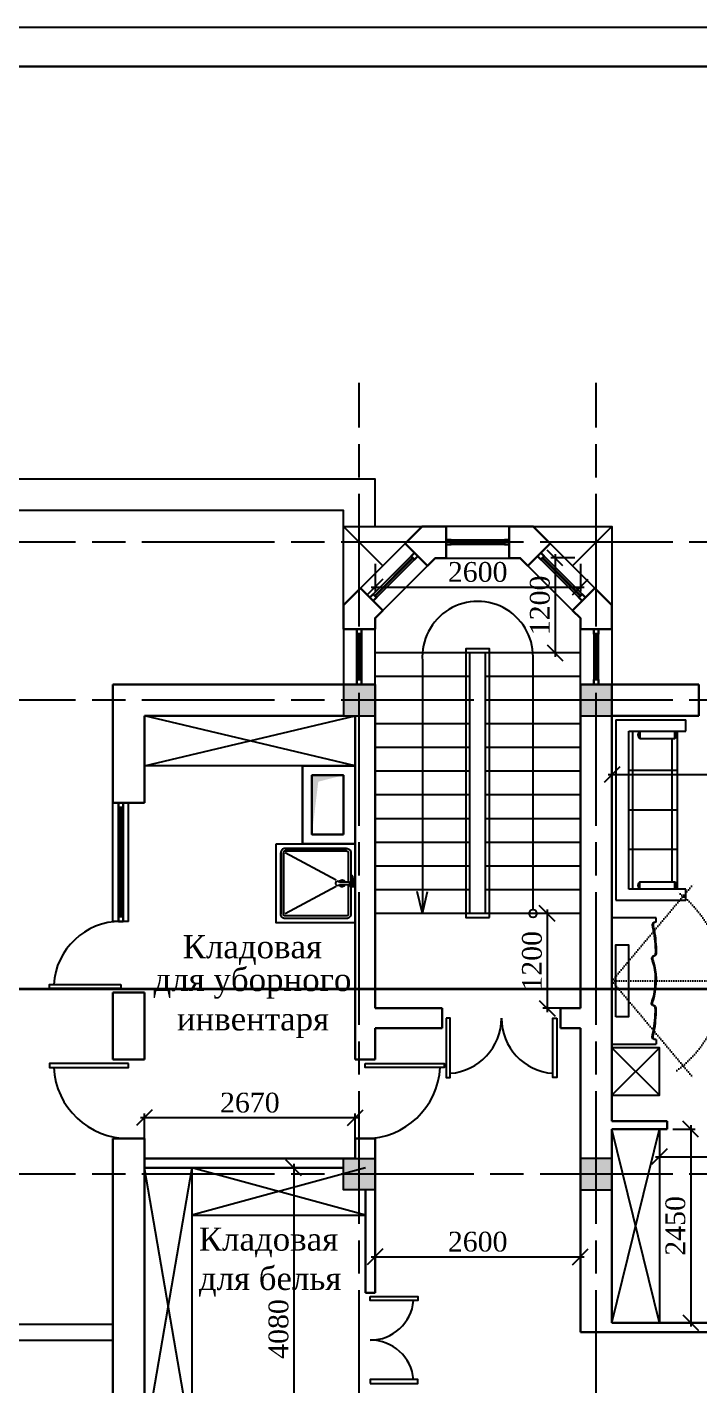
# Model space of a CAD drawing. Header units: inches. Extents: x 2870606 to 3671143, y -733551 to -473558.
# Drawn here: x 3454147 to 3462652, y -509090 to -491903 of the extents above; entities that cross this region are included whole.
import ezdxf

# ---------------------------------------------------------------- set-up
doc = ezdxf.new("R2010")
doc.units = ezdxf.units.IN
doc.header["$MEASUREMENT"] = 0
for name, pattern in [('ACAD_ISO07W100', [3, 0, -3]), ('ACAD_ISO08W100', [36, 24, -3, 6, -3]), ('NIEIOIAY', [0])]:
    doc.linetypes.add(name, pattern=pattern)
doc.layers.add('A_Windows', color=160, linetype='Continuous')
doc.layers.add('ШРИФТ', color=7, linetype='Continuous')
doc.styles.add('GENERATED_STYLE_1', font='times.ttf')
doc.styles.add('J~stule', font='dutch.ttf')
doc.linetypes.add('FENCELINE1', pattern='A,0.25,-0.1,[133,ltypeshp.shx,S=0.1,R=0,X=-0.1,Y=0],-0.1,1', length=1.45)
doc.dimstyles.new('J~style', dxfattribs={"dimscale": 100, "dimtxt": 2.5, "dimasz": 2, "dimexe": 0.55, "dimexo": 0.725, "dimtad": 1, "dimdec": 0, "dimdsep": 46, "dimtxsty": 'J~stule', "dimblk": 'OBLIQUE', "dimcen": 2, "dimdle": 0.5, "dimadec": 0, "dimazin": 0, "dimtfac": 1, "dimtdec": 0, "dimtmove": 0, "dimatfit": 3, "dimfxl": 1, "dimarcsym": 0})

# ---------------------------------------------------------------- blocks, each defined once
blk = doc.blocks.new('_Oblique')
at = {"color": 0, "linetype": 'ByBlock', "lineweight": -2}
blk.add_line((-0.5, -0.5), (0.5, 0.5), dxfattribs=at)
blk = doc.blocks.new('*D734')
at = {"color": 0, "lineweight": -2, "transparency": 16777216}
for p, q in [((3462549, -505803), (3462549, -508353)), ((3462324, -505853), (3462604, -505853)), ((3462324, -508303), (3462604, -508303))]:
    blk.add_line(p, q, dxfattribs=at)
at = {"layer": 'Defpoints', "color": 0, "lineweight": 35, "transparency": 16777216}
for p in [(3462252, -505853, 59), (3462252, -508303), (3462549, -508303)]:
    blk.add_point(p, dxfattribs=at)
at = {"color": 0, "lineweight": -2, "transparency": 16777216, "xscale": 200, "yscale": 200, "zscale": 200}
for p, rotation in [((3462549, -505853), 90), ((3462549, -508303), 270)]:
    blk.add_blockref('_Oblique', p, dxfattribs=dict(at, rotation=rotation))
at = {"color": 0, "transparency": 16777216, "insert": (3462356, -507078), "char_height": 250, "attachment_point": 5, "rotation": 90, "style": 'J~stule'}
blk.add_mtext('2450', dxfattribs=at)
blk = doc.blocks.new('TJT6YIOK56IKJ6')
for p, q in [((2821864, 172823), (2821723, 172823)), ((2821723, 171936), (2821723, 172823)), ((2821864, 172101), (2821864, 172823)), ((2823864, 172823), (2823864, 172101)), ((2824006, 172823), (2823864, 172823)), ((2824006, 171936), (2824006, 172823)), ((2822838, 172716), (2821864, 172716)), ((2821958, 172683), (2821864, 172683)), ((2821864, 172683), (2821958, 172683)), ((2821958, 172241), (2821958, 172683)), ((2821958, 172645), (2823771, 172645)), ((2822364, 172716), (2822364, 172101)), ((2823864, 172716), (2822838, 172716)), ((2822864, 172716), (2822864, 172101)), ((2823364, 172716), (2823364, 172101)), ((2823864, 172683), (2823771, 172683)), ((2823771, 172683), (2823864, 172683)), ((2823771, 172241), (2823771, 172683)), ((2823864, 172716), (2823864, 172147)), ((2821864, 172241), (2821958, 172241)), ((2823864, 172241), (2823771, 172241)), ((2821864, 172147), (2823864, 172147)), ((2821864, 172147), (2823864, 172147)), ((2823864, 172101), (2821864, 172101)), ((2821723, 171936), (2824006, 171936))]:
    blk.add_line(p, q)
for centre, start, end in [((2821911, 172652), 33.8222, 146.1778), ((2823817, 172652), 33.8222, 146.1778), ((2821911, 172272), 213.8222, 326.1778), ((2823817, 172272), 213.8222, 326.1778)]:
    blk.add_arc(centre, 56.2, start, end)
blk = doc.blocks.new('chdhdgh')
at = {"linetype": 'ACAD_ISO07W100', "ltscale": 10}
for q in [(2557764, -523235), (2558335, -524460), (2557764, -525686)]:
    blk.add_line((2556735, -524460), q, dxfattribs=at)
at = {"linetype": 'NIEIOIAY'}
for p, q in [((2557295, -523660), (2556735, -523660)), ((2557295, -523660), (2556735, -523660)), ((2556735, -523660), (2556735, -525260)), ((2557295, -523717), (2557295, -523660)), ((2557295, -523717), (2557295, -523660)), ((2557295, -525203), (2557295, -525260)), ((2557295, -525203), (2557295, -525260)), ((2556735, -525260), (2557295, -525260)), ((2556735, -525260), (2557295, -525260))]:
    blk.add_line(p, q, dxfattribs=at)
at = {"linetype": 'Continuous'}
for p, q in [((2557246, -523744), (2557245, -523749)), ((2557246, -523744), (2557245, -523749)), ((2557245, -523749), (2557245, -523755)), ((2557245, -523749), (2557245, -523755)), ((2557245, -523755), (2557246, -523761)), ((2557245, -523755), (2557246, -523761)), ((2557247, -523739), (2557246, -523744)), ((2557247, -523739), (2557246, -523744)), ((2557246, -523761), (2557247, -523766)), ((2557246, -523761), (2557247, -523766)), ((2557250, -523734), (2557247, -523739)), ((2557250, -523734), (2557247, -523739)), ((2557247, -523766), (2557248, -523772)), ((2557247, -523766), (2557248, -523772)), ((2557248, -523772), (2557250, -523778)), ((2557248, -523772), (2557250, -523778)), ((2557254, -523728), (2557250, -523734)), ((2557254, -523728), (2557250, -523734)), ((2557250, -523778), (2557258, -523814)), ((2557250, -523778), (2557258, -523814)), ((2557260, -523724), (2557254, -523728)), ((2557260, -523724), (2557254, -523728)), ((2557256, -523744), (2557255, -523749)), ((2557256, -523744), (2557255, -523749)), ((2557255, -523749), (2557255, -523755)), ((2557255, -523749), (2557255, -523755)), ((2557255, -523755), (2557256, -523761)), ((2557255, -523755), (2557256, -523761)), ((2557257, -523739), (2557256, -523744)), ((2557257, -523739), (2557256, -523744)), ((2557256, -523761), (2557257, -523766)), ((2557256, -523761), (2557257, -523766)), ((2557259, -523734), (2557257, -523739)), ((2557259, -523734), (2557257, -523739)), ((2557257, -523766), (2557258, -523772)), ((2557257, -523766), (2557258, -523772)), ((2557258, -523772), (2557259, -523778)), ((2557258, -523772), (2557259, -523778)), ((2557258, -523814), (2557264, -523850)), ((2557258, -523814), (2557264, -523850)), ((2557264, -523728), (2557259, -523734)), ((2557264, -523728), (2557259, -523734)), ((2557259, -523778), (2557268, -523814)), ((2557259, -523778), (2557268, -523814)), ((2557266, -523721), (2557260, -523724)), ((2557266, -523721), (2557260, -523724)), ((2557270, -523724), (2557264, -523728)), ((2557270, -523724), (2557264, -523728)), ((2557264, -523850), (2557270, -523887)), ((2557264, -523850), (2557270, -523887)), ((2557272, -523719), (2557266, -523721)), ((2557272, -523719), (2557266, -523721)), ((2557268, -523814), (2557274, -523850)), ((2557268, -523814), (2557274, -523850)), ((2557275, -523721), (2557270, -523724)), ((2557275, -523721), (2557270, -523724)), ((2557277, -523718), (2557272, -523719)), ((2557277, -523718), (2557272, -523719)), ((2557274, -523850), (2557280, -523887)), ((2557274, -523850), (2557280, -523887)), ((2557281, -523719), (2557275, -523721)), ((2557281, -523719), (2557275, -523721)), ((2557281, -523717), (2557277, -523718)), ((2557281, -523717), (2557277, -523718)), ((2557284, -523717), (2557281, -523717)), ((2557284, -523717), (2557281, -523717)), ((2557287, -523718), (2557281, -523719)), ((2557287, -523718), (2557281, -523719)), ((2557285, -523717), (2557284, -523717)), ((2557285, -523717), (2557284, -523717)), ((2557291, -523717), (2557287, -523718)), ((2557291, -523717), (2557287, -523718)), ((2557294, -523717), (2557291, -523717)), ((2557294, -523717), (2557291, -523717)), ((2557295, -523717), (2557294, -523717)), ((2557295, -523717), (2557294, -523717)), ((2557270, -523887), (2557275, -523923)), ((2557270, -523887), (2557275, -523923)), ((2557275, -523923), (2557278, -523960)), ((2557275, -523923), (2557278, -523960)), ((2557278, -523960), (2557281, -523997)), ((2557278, -523960), (2557281, -523997)), ((2557280, -523887), (2557285, -523923)), ((2557280, -523887), (2557285, -523923)), ((2557281, -523997), (2557284, -524034)), ((2557281, -523997), (2557284, -524034)), ((2557285, -523923), (2557288, -523960)), ((2557285, -523923), (2557288, -523960)), ((2557288, -523960), (2557291, -523997)), ((2557288, -523960), (2557291, -523997)), ((2557291, -523997), (2557293, -524034)), ((2557291, -523997), (2557293, -524034)), ((2557238, -524162), (2557237, -524170)), ((2557238, -524162), (2557237, -524170)), ((2557237, -524170), (2557237, -524178)), ((2557237, -524170), (2557237, -524178)), ((2557237, -524178), (2557239, -524188)), ((2557237, -524178), (2557239, -524188)), ((2557242, -524155), (2557238, -524162)), ((2557242, -524155), (2557238, -524162)), ((2557239, -524188), (2557242, -524198)), ((2557239, -524188), (2557242, -524198)), ((2557250, -524151), (2557242, -524155)), ((2557250, -524151), (2557242, -524155)), ((2557248, -524162), (2557247, -524170)), ((2557248, -524162), (2557247, -524170)), ((2557247, -524170), (2557247, -524178)), ((2557247, -524170), (2557247, -524178)), ((2557247, -524178), (2557249, -524188)), ((2557247, -524178), (2557249, -524188)), ((2557252, -524155), (2557248, -524162)), ((2557252, -524155), (2557248, -524162)), ((2557249, -524188), (2557252, -524198)), ((2557249, -524188), (2557252, -524198)), ((2557251, -524150), (2557250, -524151)), ((2557251, -524150), (2557250, -524151)), ((2557252, -524150), (2557251, -524150)), ((2557252, -524150), (2557251, -524150)), ((2557254, -524149), (2557252, -524150)), ((2557254, -524149), (2557252, -524150)), ((2557259, -524151), (2557252, -524155)), ((2557259, -524151), (2557252, -524155)), ((2557255, -524149), (2557254, -524149)), ((2557255, -524149), (2557254, -524149)), ((2557257, -524148), (2557255, -524149)), ((2557257, -524148), (2557255, -524149)), ((2557258, -524148), (2557257, -524148)), ((2557258, -524148), (2557257, -524148)), ((2557259, -524147), (2557258, -524148)), ((2557259, -524147), (2557258, -524148)), ((2557261, -524147), (2557259, -524147)), ((2557261, -524147), (2557259, -524147)), ((2557261, -524150), (2557259, -524151)), ((2557261, -524150), (2557259, -524151)), ((2557270, -524142), (2557261, -524147)), ((2557270, -524142), (2557261, -524147)), ((2557262, -524150), (2557261, -524150)), ((2557262, -524150), (2557261, -524150)), ((2557264, -524149), (2557262, -524150)), ((2557264, -524149), (2557262, -524150)), ((2557265, -524149), (2557264, -524149)), ((2557265, -524149), (2557264, -524149)), ((2557266, -524148), (2557265, -524149)), ((2557266, -524148), (2557265, -524149)), ((2557268, -524148), (2557266, -524148)), ((2557268, -524148), (2557266, -524148)), ((2557269, -524147), (2557268, -524148)), ((2557269, -524147), (2557268, -524148)), ((2557271, -524147), (2557269, -524147)), ((2557271, -524147), (2557269, -524147)), ((2557276, -524135), (2557270, -524142)), ((2557276, -524135), (2557270, -524142)), ((2557279, -524142), (2557271, -524147)), ((2557279, -524142), (2557271, -524147)), ((2557281, -524127), (2557276, -524135)), ((2557281, -524127), (2557276, -524135)), ((2557286, -524135), (2557279, -524142)), ((2557286, -524135), (2557279, -524142)), ((2557284, -524117), (2557281, -524127)), ((2557284, -524117), (2557281, -524127)), ((2557284, -524034), (2557285, -524071)), ((2557284, -524034), (2557285, -524071)), ((2557285, -524106), (2557284, -524117)), ((2557285, -524106), (2557284, -524117)), ((2557285, -524071), (2557286, -524083)), ((2557285, -524071), (2557286, -524083)), ((2557286, -524095), (2557285, -524106)), ((2557286, -524095), (2557285, -524106)), ((2557286, -524083), (2557286, -524095)), ((2557286, -524083), (2557286, -524095)), ((2557291, -524127), (2557286, -524135)), ((2557291, -524127), (2557286, -524135)), ((2557293, -524117), (2557291, -524127)), ((2557293, -524117), (2557291, -524127)), ((2557293, -524034), (2557295, -524071)), ((2557293, -524034), (2557295, -524071)), ((2557295, -524106), (2557293, -524117)), ((2557295, -524106), (2557293, -524117)), ((2557295, -524071), (2557296, -524083)), ((2557295, -524071), (2557296, -524083)), ((2557296, -524095), (2557295, -524106)), ((2557296, -524095), (2557295, -524106)), ((2557296, -524083), (2557296, -524095)), ((2557296, -524083), (2557296, -524095)), ((2557242, -524198), (2557246, -524209)), ((2557242, -524198), (2557246, -524209)), ((2557246, -524209), (2557250, -524219)), ((2557246, -524209), (2557250, -524219)), ((2557250, -524219), (2557263, -524268)), ((2557250, -524219), (2557263, -524268)), ((2557252, -524198), (2557256, -524209)), ((2557252, -524198), (2557256, -524209)), ((2557256, -524209), (2557259, -524219)), ((2557256, -524209), (2557259, -524219)), ((2557259, -524219), (2557273, -524268)), ((2557259, -524219), (2557273, -524268)), ((2557263, -524268), (2557273, -524322)), ((2557263, -524268), (2557273, -524322)), ((2557273, -524268), (2557283, -524322)), ((2557273, -524268), (2557283, -524322)), ((2557273, -524322), (2557280, -524377)), ((2557273, -524322), (2557280, -524377)), ((2557283, -524322), (2557289, -524377)), ((2557283, -524322), (2557289, -524377)), ((2557280, -524377), (2557283, -524432)), ((2557280, -524377), (2557283, -524432)), ((2557280, -524544), (2557283, -524489)), ((2557280, -524544), (2557283, -524489)), ((2557283, -524432), (2557285, -524485)), ((2557283, -524432), (2557285, -524485)), ((2557283, -524489), (2557285, -524436)), ((2557283, -524489), (2557285, -524436)), ((2557289, -524377), (2557293, -524432)), ((2557289, -524377), (2557293, -524432)), ((2557289, -524544), (2557293, -524489)), ((2557289, -524544), (2557293, -524489)), ((2557293, -524432), (2557294, -524460)), ((2557293, -524432), (2557294, -524460)), ((2557293, -524489), (2557294, -524460)), ((2557293, -524489), (2557294, -524460)), ((2557246, -524712), (2557250, -524702)), ((2557246, -524712), (2557250, -524702)), ((2557250, -524702), (2557263, -524653)), ((2557250, -524702), (2557263, -524653)), ((2557256, -524712), (2557259, -524702)), ((2557256, -524712), (2557259, -524702)), ((2557259, -524702), (2557273, -524653)), ((2557259, -524702), (2557273, -524653)), ((2557263, -524653), (2557273, -524599)), ((2557263, -524653), (2557273, -524599)), ((2557273, -524599), (2557280, -524544)), ((2557273, -524599), (2557280, -524544)), ((2557273, -524653), (2557283, -524599)), ((2557273, -524653), (2557283, -524599)), ((2557283, -524599), (2557289, -524544)), ((2557283, -524599), (2557289, -524544)), ((2557237, -524742), (2557239, -524733)), ((2557237, -524742), (2557239, -524733)), ((2557237, -524751), (2557237, -524742)), ((2557237, -524751), (2557237, -524742)), ((2557238, -524759), (2557237, -524751)), ((2557238, -524759), (2557237, -524751)), ((2557242, -524765), (2557238, -524759)), ((2557242, -524765), (2557238, -524759)), ((2557239, -524733), (2557242, -524722)), ((2557239, -524733), (2557242, -524722)), ((2557242, -524722), (2557246, -524712)), ((2557242, -524722), (2557246, -524712)), ((2557250, -524770), (2557242, -524765)), ((2557250, -524770), (2557242, -524765)), ((2557247, -524742), (2557249, -524733)), ((2557247, -524742), (2557249, -524733)), ((2557247, -524751), (2557247, -524742)), ((2557247, -524751), (2557247, -524742)), ((2557248, -524759), (2557247, -524751)), ((2557248, -524759), (2557247, -524751)), ((2557252, -524765), (2557248, -524759)), ((2557252, -524765), (2557248, -524759)), ((2557249, -524733), (2557252, -524722)), ((2557249, -524733), (2557252, -524722)), ((2557251, -524771), (2557250, -524770)), ((2557251, -524771), (2557250, -524770)), ((2557252, -524771), (2557251, -524771)), ((2557252, -524771), (2557251, -524771)), ((2557252, -524722), (2557256, -524712)), ((2557252, -524722), (2557256, -524712)), ((2557259, -524770), (2557252, -524765)), ((2557259, -524770), (2557252, -524765)), ((2557254, -524772), (2557252, -524771)), ((2557254, -524772), (2557252, -524771)), ((2557255, -524772), (2557254, -524772)), ((2557255, -524772), (2557254, -524772)), ((2557257, -524773), (2557255, -524772)), ((2557257, -524773), (2557255, -524772)), ((2557258, -524773), (2557257, -524773)), ((2557258, -524773), (2557257, -524773)), ((2557259, -524773), (2557258, -524773)), ((2557259, -524773), (2557258, -524773)), ((2557261, -524771), (2557259, -524770)), ((2557261, -524771), (2557259, -524770)), ((2557261, -524774), (2557259, -524773)), ((2557261, -524774), (2557259, -524773)), ((2557262, -524771), (2557261, -524771)), ((2557262, -524771), (2557261, -524771)), ((2557270, -524779), (2557261, -524774)), ((2557270, -524779), (2557261, -524774)), ((2557264, -524772), (2557262, -524771)), ((2557264, -524772), (2557262, -524771)), ((2557265, -524772), (2557264, -524772)), ((2557265, -524772), (2557264, -524772)), ((2557266, -524773), (2557265, -524772)), ((2557266, -524773), (2557265, -524772)), ((2557268, -524773), (2557266, -524773)), ((2557268, -524773), (2557266, -524773)), ((2557269, -524773), (2557268, -524773)), ((2557269, -524773), (2557268, -524773)), ((2557271, -524774), (2557269, -524773)), ((2557271, -524774), (2557269, -524773)), ((2557276, -524786), (2557270, -524779)), ((2557276, -524786), (2557270, -524779)), ((2557279, -524779), (2557271, -524774)), ((2557279, -524779), (2557271, -524774)), ((2557281, -524794), (2557276, -524786)), ((2557281, -524794), (2557276, -524786)), ((2557286, -524786), (2557279, -524779)), ((2557286, -524786), (2557279, -524779)), ((2557284, -524804), (2557281, -524794)), ((2557284, -524804), (2557281, -524794)), ((2557285, -524815), (2557284, -524804)), ((2557285, -524815), (2557284, -524804)), ((2557284, -524886), (2557285, -524849)), ((2557284, -524886), (2557285, -524849)), ((2557286, -524826), (2557285, -524815)), ((2557286, -524826), (2557285, -524815)), ((2557285, -524849), (2557286, -524838)), ((2557285, -524849), (2557286, -524838)), ((2557291, -524794), (2557286, -524786)), ((2557291, -524794), (2557286, -524786)), ((2557286, -524838), (2557286, -524826)), ((2557286, -524838), (2557286, -524826)), ((2557293, -524804), (2557291, -524794)), ((2557293, -524804), (2557291, -524794)), ((2557295, -524815), (2557293, -524804)), ((2557295, -524815), (2557293, -524804)), ((2557293, -524886), (2557295, -524849)), ((2557293, -524886), (2557295, -524849)), ((2557296, -524826), (2557295, -524815)), ((2557296, -524826), (2557295, -524815)), ((2557295, -524849), (2557296, -524838)), ((2557295, -524849), (2557296, -524838)), ((2557296, -524838), (2557296, -524826)), ((2557296, -524838), (2557296, -524826)), ((2557264, -525071), (2557270, -525034)), ((2557264, -525071), (2557270, -525034)), ((2557270, -525034), (2557275, -524997)), ((2557270, -525034), (2557275, -524997)), ((2557274, -525071), (2557280, -525034)), ((2557274, -525071), (2557280, -525034)), ((2557275, -524997), (2557278, -524960)), ((2557275, -524997), (2557278, -524960)), ((2557278, -524960), (2557281, -524923)), ((2557278, -524960), (2557281, -524923)), ((2557280, -525034), (2557285, -524997)), ((2557280, -525034), (2557285, -524997)), ((2557281, -524923), (2557284, -524886)), ((2557281, -524923), (2557284, -524886)), ((2557285, -524997), (2557288, -524960)), ((2557285, -524997), (2557288, -524960)), ((2557288, -524960), (2557291, -524923)), ((2557288, -524960), (2557291, -524923)), ((2557291, -524923), (2557293, -524886)), ((2557291, -524923), (2557293, -524886)), ((2557245, -525166), (2557246, -525160)), ((2557245, -525166), (2557246, -525160)), ((2557245, -525171), (2557245, -525166)), ((2557245, -525171), (2557245, -525166)), ((2557246, -525177), (2557245, -525171)), ((2557246, -525177), (2557245, -525171)), ((2557246, -525160), (2557247, -525154)), ((2557246, -525160), (2557247, -525154)), ((2557247, -525182), (2557246, -525177)), ((2557247, -525182), (2557246, -525177)), ((2557247, -525154), (2557248, -525149)), ((2557247, -525154), (2557248, -525149)), ((2557250, -525187), (2557247, -525182)), ((2557250, -525187), (2557247, -525182)), ((2557248, -525149), (2557250, -525143)), ((2557248, -525149), (2557250, -525143)), ((2557250, -525143), (2557258, -525107)), ((2557250, -525143), (2557258, -525107)), ((2557254, -525193), (2557250, -525187)), ((2557254, -525193), (2557250, -525187)), ((2557260, -525197), (2557254, -525193)), ((2557260, -525197), (2557254, -525193)), ((2557255, -525166), (2557256, -525160)), ((2557255, -525166), (2557256, -525160)), ((2557255, -525171), (2557255, -525166)), ((2557255, -525171), (2557255, -525166)), ((2557256, -525177), (2557255, -525171)), ((2557256, -525177), (2557255, -525171)), ((2557256, -525160), (2557257, -525154)), ((2557256, -525160), (2557257, -525154)), ((2557257, -525182), (2557256, -525177)), ((2557257, -525182), (2557256, -525177)), ((2557257, -525154), (2557258, -525149)), ((2557257, -525154), (2557258, -525149)), ((2557259, -525187), (2557257, -525182)), ((2557259, -525187), (2557257, -525182)), ((2557258, -525107), (2557264, -525071)), ((2557258, -525107), (2557264, -525071)), ((2557258, -525149), (2557259, -525143)), ((2557258, -525149), (2557259, -525143)), ((2557259, -525143), (2557268, -525107)), ((2557259, -525143), (2557268, -525107)), ((2557264, -525193), (2557259, -525187)), ((2557264, -525193), (2557259, -525187)), ((2557266, -525200), (2557260, -525197)), ((2557266, -525200), (2557260, -525197)), ((2557270, -525197), (2557264, -525193)), ((2557270, -525197), (2557264, -525193)), ((2557272, -525202), (2557266, -525200)), ((2557272, -525202), (2557266, -525200)), ((2557268, -525107), (2557274, -525071)), ((2557268, -525107), (2557274, -525071)), ((2557275, -525200), (2557270, -525197)), ((2557275, -525200), (2557270, -525197)), ((2557277, -525203), (2557272, -525202)), ((2557277, -525203), (2557272, -525202)), ((2557281, -525202), (2557275, -525200)), ((2557281, -525202), (2557275, -525200)), ((2557281, -525203), (2557277, -525203)), ((2557281, -525203), (2557277, -525203)), ((2557287, -525203), (2557281, -525202)), ((2557287, -525203), (2557281, -525202)), ((2557284, -525203), (2557281, -525203)), ((2557284, -525203), (2557281, -525203)), ((2557285, -525203), (2557284, -525203)), ((2557285, -525203), (2557284, -525203)), ((2557291, -525203), (2557287, -525203)), ((2557291, -525203), (2557287, -525203)), ((2557294, -525203), (2557291, -525203)), ((2557294, -525203), (2557291, -525203)), ((2557295, -525203), (2557294, -525203)), ((2557295, -525203), (2557294, -525203))]:
    blk.add_line(p, q, dxfattribs=at)
at = {"linetype": 'ByBlock'}
blk.add_lwpolyline([(2556785, -524917), (2556785, -524004), (2556946, -524004), (2556946, -524917)], close=True, dxfattribs=at)
at = {"linetype": 'ACAD_ISO07W100', "ltscale": 10}
blk.add_arc((2556735, -524460), 1400, 305.9998, 54.0002, dxfattribs=at)
blk = doc.blocks.new('*D736')
at = {"color": 0, "lineweight": -2, "transparency": 16777216}
for p, q in [((3458552, -507317), (3458552, -507524)), ((3461152, -507317), (3461152, -507524)), ((3458502, -507469), (3461202, -507469))]:
    blk.add_line(p, q, dxfattribs=at)
at = {"layer": 'Defpoints', "color": 0, "lineweight": 35, "transparency": 16777216}
for p in [(3458552, -507244), (3461152, -507244), (3461152, -507469)]:
    blk.add_point(p, dxfattribs=at)
at = {"color": 0, "lineweight": -2, "transparency": 16777216, "xscale": 200, "yscale": 200, "zscale": 200, "rotation": 180}
blk.add_blockref('_Oblique', (3458552, -507469), dxfattribs=at)
at = {"color": 0, "lineweight": -2, "transparency": 16777216, "xscale": 200, "yscale": 200, "zscale": 200}
blk.add_blockref('_Oblique', (3461152, -507469), dxfattribs=at)
at = {"color": 0, "transparency": 16777216, "insert": (3459852, -507279), "char_height": 250, "attachment_point": 5, "style": 'J~stule'}
blk.add_mtext('2600', dxfattribs=at)
blk = doc.blocks.new('*D743')
at = {"color": 0, "lineweight": -2, "transparency": 16777216}
for p, q in [((3461552, -501060), (3461552, -501420)), ((3466432, -501060), (3466432, -501420)), ((3461502, -501365), (3466482, -501365))]:
    blk.add_line(p, q, dxfattribs=at)
at = {"layer": 'Defpoints', "color": 0, "lineweight": 35, "transparency": 16777216}
for p in [(3461552, -500987), (3466432, -500987), (3466432, -501365)]:
    blk.add_point(p, dxfattribs=at)
at = {"color": 0, "lineweight": -2, "transparency": 16777216, "xscale": 200, "yscale": 200, "zscale": 200, "rotation": 180}
blk.add_blockref('_Oblique', (3461552, -501365), dxfattribs=at)
at = {"color": 0, "lineweight": -2, "transparency": 16777216, "xscale": 200, "yscale": 200, "zscale": 200}
blk.add_blockref('_Oblique', (3466432, -501365), dxfattribs=at)
at = {"color": 0, "transparency": 16777216, "insert": (3463992, -501175), "char_height": 250, "attachment_point": 5, "style": 'J~stule'}
blk.add_mtext('4880', dxfattribs=at)
blk = doc.blocks.new('*D782')
at = {"color": 0, "lineweight": -2, "transparency": 16777216}
for p, q in [((3462152, -506092), (3462152, -506257)), ((3464052, -506092), (3464052, -506257)), ((3462102, -506202), (3464102, -506202))]:
    blk.add_line(p, q, dxfattribs=at)
at = {"layer": 'Defpoints', "color": 0, "lineweight": 35, "transparency": 16777216}
for p in [(3462152, -506019, -4), (3464052, -506019), (3464052, -506202)]:
    blk.add_point(p, dxfattribs=at)
at = {"color": 0, "lineweight": -2, "transparency": 16777216, "xscale": 200, "yscale": 200, "zscale": 200, "rotation": 180}
blk.add_blockref('_Oblique', (3462152, -506202), dxfattribs=at)
at = {"color": 0, "lineweight": -2, "transparency": 16777216, "xscale": 200, "yscale": 200, "zscale": 200}
blk.add_blockref('_Oblique', (3464052, -506202), dxfattribs=at)
at = {"color": 0, "transparency": 16777216, "insert": (3463102, -506011), "char_height": 250, "attachment_point": 5, "style": 'J~stule'}
blk.add_mtext('1900', dxfattribs=at)
blk = doc.blocks.new('*D791')
at = {"color": 0, "lineweight": -2, "transparency": 16777216}
for p, q in [((3457522, -506293), (3457522, -510473)), ((3457511, -506343), (3457577, -506343)), ((3457511, -510423), (3457577, -510423))]:
    blk.add_line(p, q, dxfattribs=at)
at = {"layer": 'Defpoints', "color": 0, "lineweight": 35, "transparency": 16777216}
for p in [(3457439, -506343), (3457439, -510423), (3457522, -510423)]:
    blk.add_point(p, dxfattribs=at)
at = {"color": 0, "lineweight": -2, "transparency": 16777216, "xscale": 200, "yscale": 200, "zscale": 200}
for p, rotation in [((3457522, -506343), 90), ((3457522, -510423), 270)]:
    blk.add_blockref('_Oblique', p, dxfattribs=dict(at, rotation=rotation))
at = {"color": 0, "transparency": 16777216, "insert": (3457331, -508383), "char_height": 250, "attachment_point": 5, "rotation": 90, "style": 'J~stule'}
blk.add_mtext('4080', dxfattribs=at)
blk = doc.blocks.new('*D792')
at = {"color": 0, "lineweight": -2, "transparency": 16777216}
for p, q in [((3458552, -507317), (3458552, -507524)), ((3461152, -507317), (3461152, -507524)), ((3458502, -507469), (3461202, -507469))]:
    blk.add_line(p, q, dxfattribs=at)
at = {"layer": 'Defpoints', "color": 0, "lineweight": 35, "transparency": 16777216}
for p in [(3458552, -507244), (3461152, -507244), (3461152, -507469)]:
    blk.add_point(p, dxfattribs=at)
at = {"color": 0, "lineweight": -2, "transparency": 16777216, "xscale": 200, "yscale": 200, "zscale": 200, "rotation": 180}
blk.add_blockref('_Oblique', (3458552, -507469), dxfattribs=at)
at = {"color": 0, "lineweight": -2, "transparency": 16777216, "xscale": 200, "yscale": 200, "zscale": 200}
blk.add_blockref('_Oblique', (3461152, -507469), dxfattribs=at)
at = {"color": 0, "transparency": 16777216, "insert": (3459852, -507279), "char_height": 250, "attachment_point": 5, "style": 'J~stule'}
blk.add_mtext('2600', dxfattribs=at)
blk = doc.blocks.new('*U65')
at = {"color": 7, "lineweight": 30}
for points in [[(0, 60), (60, 60), (60, 0), (0, 0)], [(1500, 60), (1440, 60), (1440, 0), (1500, 0)]]:
    blk.add_lwpolyline(points, close=True, dxfattribs=at)
at = {"color": 4, "lineweight": 25}
for points in [[(60, 60), (1440, 60), (1440, 0), (60, 0)], [(60, 35), (1440, 35), (1440, 25), (60, 25)]]:
    blk.add_lwpolyline(points, close=True, dxfattribs=at)
blk = doc.blocks.new('*D810')
at = {"color": 0, "lineweight": -2, "transparency": 16777216}
for p, q in [((3458352, -505709), (3455582, -505709)), ((3455632, -506151), (3455632, -505654)), ((3458302, -506151), (3458302, -505654))]:
    blk.add_line(p, q, dxfattribs=at)
at = {"layer": 'Defpoints', "color": 0, "lineweight": 35, "transparency": 16777216}
for p in [(3455632, -505709), (3455632, -506223), (3458302, -506223)]:
    blk.add_point(p, dxfattribs=at)
at = {"color": 0, "lineweight": -2, "transparency": 16777216, "xscale": 200, "yscale": 200, "zscale": 200, "rotation": 180}
blk.add_blockref('_Oblique', (3455632, -505709), dxfattribs=at)
at = {"color": 0, "lineweight": -2, "transparency": 16777216, "xscale": 200, "yscale": 200, "zscale": 200}
blk.add_blockref('_Oblique', (3458302, -505709), dxfattribs=at)
at = {"color": 0, "transparency": 16777216, "insert": (3456967, -505519), "char_height": 250, "attachment_point": 5, "style": 'J~stule'}
blk.add_mtext('2670', dxfattribs=at)
blk = doc.blocks.new('hdyer')
for p, q in [((-112559, -307591), (-113205, -307244)), ((-112316, -307130), (-112316, -308130)), ((-112566, -307637), (-112565, -307620)), ((-112559, -307651), (-112566, -307637)), ((-112565, -307620), (-112553, -307607)), ((-112553, -307607), (-112536, -307604)), ((-112536, -307604), (-112522, -307609)), ((-112522, -307609), (-112516, -307618)), ((-112516, -307618), (-112396, -307618)), ((-112388, -307618), (-112396, -307618)), ((-112388, -307646), (-112388, -307618)), ((-112388, -307623), (-112388, -307623)), ((-112386, -307623), (-112388, -307623)), ((-112386, -307640), (-112388, -307640)), ((-112366, -307593), (-112386, -307593)), ((-112386, -307593), (-112386, -307613)), ((-112386, -307613), (-112386, -307643)), ((-112386, -307643), (-112366, -307643)), ((-112360, -307720), (-112373, -307643)), ((-112316, -307588), (-112366, -307588)), ((-112366, -307588), (-112366, -307618)), ((-112366, -307618), (-112316, -307618)), ((-112366, -307643), (-112366, -307618)), ((-112355, -307623), (-112366, -307623)), ((-112358, -307640), (-112366, -307640)), ((-112359, -307621), (-112358, -307618)), ((-112358, -307623), (-112359, -307621)), ((-112358, -307618), (-112358, -307618)), ((-112354, -307641), (-112358, -307640)), ((-112353, -307668), (-112356, -307640)), ((-112355, -307623), (-112341, -307623)), ((-112351, -307645), (-112354, -307641)), ((-112341, -307623), (-112337, -307624)), ((-112337, -307624), (-112334, -307628)), ((-112334, -307640), (-112336, -307654)), ((-112334, -307628), (-112333, -307632)), ((-112333, -307632), (-112334, -307640)), ((-112559, -307671), (-113205, -308018)), ((-112544, -307659), (-112559, -307651)), ((-112528, -307656), (-112544, -307659)), ((-112516, -307646), (-112528, -307656)), ((-112388, -307646), (-112516, -307646)), ((-112350, -307649), (-112360, -307719)), ((-112358, -307723), (-112360, -307720)), ((-112360, -307720), (-112360, -307720)), ((-112356, -307725), (-112358, -307723)), ((-112353, -307726), (-112356, -307725)), ((-112350, -307725), (-112353, -307726)), ((-112350, -307649), (-112351, -307645)), ((-112347, -307723), (-112350, -307725)), ((-112346, -307719), (-112347, -307723)), ((-112341, -307687), (-112346, -307719)), ((-112336, -307654), (-112341, -307687)), ((-113316, -308130), (-112316, -308130))]:
    blk.add_line(p, q)
blk.add_lwpolyline([(-112316, -307130), (-113316, -307130), (-113316, -308130)])
for points in [[(-112427, -307185), (-113205, -307185, 0.414214), (-113260, -307241), (-113260, -308018, 0.141372)], [(-112427, -308074), (-113205, -308074, -0.414214), (-113260, -308018), (-113260, -307241, -0.141372)], [(-112427, -307218), (-113205, -307218, 0.414214), (-113227, -307241), (-113227, -308018, 0.139565)], [(-112427, -308041), (-113205, -308041, -0.414214), (-113227, -308018), (-113227, -307241, -0.139565)], [(-112371, -307593), (-112371, -307241, 0.414214), (-112427, -307185)], [(-112405, -307618), (-112405, -307241, 0.414214), (-112427, -307218)], [(-113205, -308041), (-112427, -308041, 0.414214), (-112405, -308018), (-112405, -307646)], [(-113205, -308074), (-112427, -308074, 0.414214), (-112371, -308018), (-112371, -307651)]]:
    blk.add_lwpolyline(points, format="xyb")
for start, end in [(18.2826, 150.032), (208.2139, 340.5433)]:
    blk.add_arc((-112484, -307631), 43.3, start, end)
blk = doc.blocks.new('*U82')
at = {"color": 7, "lineweight": 30}
for points in [[(0, 60), (60, 60), (60, 0), (0, 0)], [(800, 60), (740, 60), (740, 0), (800, 0)]]:
    blk.add_lwpolyline(points, close=True, dxfattribs=at)
at = {"color": 4, "lineweight": 25}
for points in [[(60, 60), (740, 60), (740, 0), (60, 0)], [(60, 35), (740, 35), (740, 25), (60, 25)]]:
    blk.add_lwpolyline(points, close=True, dxfattribs=at)
blk = doc.blocks.new('*U89')
at = {"color": 7, "lineweight": 30}
for points in [[(0, 60), (60, 60), (60, 0), (0, 0)], [(700, 60), (640, 60), (640, 0), (700, 0)]]:
    blk.add_lwpolyline(points, close=True, dxfattribs=at)
at = {"color": 4, "lineweight": 25}
for points in [[(60, 60), (640, 60), (640, 0), (60, 0)], [(60, 35), (640, 35), (640, 25), (60, 25)]]:
    blk.add_lwpolyline(points, close=True, dxfattribs=at)
blk = doc.blocks.new('*D796')
at = {"color": 0, "lineweight": -2, "transparency": 16777216}
for p, q in [((3461093, -503123), (3460676, -503123)), ((3460731, -503073), (3460731, -504373)), ((3461080, -504323), (3460676, -504323))]:
    blk.add_line(p, q, dxfattribs=at)
at = {"layer": 'Defpoints', "color": 0, "lineweight": 35, "transparency": 16777216}
for p in [(3461166, -503123), (3460731, -504323), (3461152, -504323)]:
    blk.add_point(p, dxfattribs=at)
at = {"color": 0, "lineweight": -2, "transparency": 16777216, "xscale": 200, "yscale": 200, "zscale": 200}
for p, rotation in [((3460731, -503123), 90), ((3460731, -504323), 270)]:
    blk.add_blockref('_Oblique', p, dxfattribs=dict(at, rotation=rotation))
at = {"color": 0, "transparency": 16777216, "insert": (3460540, -503723), "char_height": 250, "attachment_point": 5, "rotation": 90, "style": 'J~stule'}
blk.add_mtext('1200', dxfattribs=at)
blk = doc.blocks.new('*D799')
at = {"color": 0, "lineweight": -2, "transparency": 16777216}
for p, q in [((3458552, -498696), (3458552, -499046)), ((3461152, -498696), (3461152, -499046)), ((3458502, -498991), (3461202, -498991))]:
    blk.add_line(p, q, dxfattribs=at)
at = {"layer": 'Defpoints', "color": 0, "lineweight": 35, "transparency": 16777216}
for p in [(3458552, -498623), (3461152, -498623), (3461152, -498991)]:
    blk.add_point(p, dxfattribs=at)
at = {"color": 0, "lineweight": -2, "transparency": 16777216, "xscale": 200, "yscale": 200, "zscale": 200, "rotation": 180}
blk.add_blockref('_Oblique', (3458552, -498991), dxfattribs=at)
at = {"color": 0, "lineweight": -2, "transparency": 16777216, "xscale": 200, "yscale": 200, "zscale": 200}
blk.add_blockref('_Oblique', (3461152, -498991), dxfattribs=at)
at = {"color": 0, "transparency": 16777216, "insert": (3459852, -498801), "char_height": 250, "attachment_point": 5, "style": 'J~stule'}
blk.add_mtext('2600', dxfattribs=at)
blk = doc.blocks.new('*D800')
at = {"color": 0, "lineweight": -2, "transparency": 16777216}
for p, q in [((3460831, -498573), (3460831, -499873)), ((3461080, -498623), (3460776, -498623)), ((3461080, -499823), (3460776, -499823))]:
    blk.add_line(p, q, dxfattribs=at)
at = {"layer": 'Defpoints', "color": 0, "lineweight": 35, "transparency": 16777216}
for p in [(3461152, -498623), (3460831, -499823), (3461152, -499823)]:
    blk.add_point(p, dxfattribs=at)
at = {"color": 0, "lineweight": -2, "transparency": 16777216, "xscale": 200, "yscale": 200, "zscale": 200}
for p, rotation in [((3460831, -498623), 90), ((3460831, -499823), 270)]:
    blk.add_blockref('_Oblique', p, dxfattribs=dict(at, rotation=rotation))
at = {"color": 0, "transparency": 16777216, "insert": (3460640, -499223), "char_height": 250, "attachment_point": 5, "rotation": 90, "style": 'J~stule'}
blk.add_mtext('1200', dxfattribs=at)

msp = doc.modelspace()

# ---------------------------------------------------------------- hatches: boundary and pattern name
h = msp.add_hatch(color=256)
h.dxf.hatch_style = 1
h.paths.add_polyline_path([(3458152.3, -500223.13), (3458152.3, -500623.13), (3458552.3, -500623.13), (3458552.3, -500223.13)])
h = msp.add_hatch(color=256)
h.dxf.hatch_style = 1
h.paths.add_polyline_path([(3461152.3, -500223.13), (3461152.3, -500623.13), (3461552.3, -500623.13), (3461552.3, -500223.13)])
h = msp.add_hatch(color=256)
h.dxf.hatch_style = 1
h.paths.add_polyline_path([(3458152.3, -506623.13), (3458152.3, -506223.13), (3458552.3, -506223.13), (3458552.3, -506623.13)])
h = msp.add_hatch(color=256)
h.dxf.hatch_style = 1
h.paths.add_polyline_path([(3461552.3, -506623.13), (3461552.3, -506223.13), (3461152.3, -506223.13), (3461152.3, -506623.13)])

# ---------------------------------------------------------------- linework, layer by layer
at = {"color": 252, "linetype": 'ACAD_ISO08W100', "ltscale": 70}
for p, q in [((3458352.3, -524692.02), (3458352.3, -496403.85)), ((3461352.3, -524692.02), (3461352.3, -496403.85)), ((3515241.22, -498423.13), (3449347.53, -498423.13)), ((3515241.22, -500423.13), (3449347.53, -500423.13)), ((3515241.22, -506423.13), (3449347.53, -506423.13))]:
    msp.add_line(p, q, dxfattribs=at)
for p, q in [((3458152.3, -499523.13), (3458152.3, -498223.13)), ((3458152.3, -498223.13), (3459148.14, -498223.13)), ((3458152.3, -498223.13), (3458650.22, -498721.05)), ((3460252.3, -498223.13), (3459452.3, -498223.13)), ((3461552.3, -498223.13), (3461054.38, -498721.05)), ((3458367.38, -499003.89), (3458933.06, -498438.21)), ((3461337.22, -499003.89), (3460771.54, -498438.21)), ((3459215.9, -498721.05), (3458650.22, -499286.73)), ((3459452.3, -498623.13), (3460252.3, -498623.13)), ((3460488.7, -498721.05), (3461054.38, -499286.73)), ((3458152.3, -499523.13), (3458152.3, -500223.13)), ((3458552.3, -500223.13), (3458552.3, -499523.13)), ((3461152.3, -500223.13), (3461152.3, -499523.13)), ((3461552.3, -499523.13), (3461552.3, -500223.13)), ((3461152.3, -499823.13), (3458552.3, -499823.13)), ((3459152.3, -499923.13), (3459152.3, -503123.13)), ((3459752.3, -503123.13), (3459752.3, -499823.13)), ((3459952.3, -503123.13), (3459952.3, -499823.13)), ((3460552.3, -503073.13), (3460552.3, -499923.13)), ((3459752.3, -500123.13), (3458552.3, -500123.13)), ((3461152.3, -500123.13), (3459952.3, -500123.13)), ((3459752.3, -500423.13), (3458552.3, -500423.13)), ((3461152.3, -500423.13), (3459952.3, -500423.13)), ((3455632.3, -501253.14), (3458302.3, -500623.13)), ((3458302.3, -501253.14), (3455632.3, -500623.13)), ((3459752.3, -500723.13), (3458552.3, -500723.13)), ((3461152.3, -500723.13), (3459952.3, -500723.13)), ((3459752.3, -501023.13), (3458552.3, -501023.13)), ((3461152.3, -501023.13), (3459952.3, -501023.13)), ((3457632.3, -501253.14), (3455632.3, -501253.14)), ((3459752.3, -501323.13), (3458552.3, -501323.13)), ((3461152.3, -501323.13), (3459952.3, -501323.13)), ((3459752.3, -501623.13), (3458552.3, -501623.13)), ((3461152.3, -501623.13), (3459952.3, -501623.13)), ((3455232.3, -503223.06), (3455232.3, -501723.06)), ((3455432.3, -503223.06), (3455432.3, -501723.06)), ((3459752.3, -501923.13), (3458552.3, -501923.13)), ((3461152.3, -501923.13), (3459952.3, -501923.13)), ((3459752.3, -502223.13), (3458552.3, -502223.13)), ((3461152.3, -502223.13), (3459952.3, -502223.13)), ((3459752.3, -502523.13), (3458552.3, -502523.13)), ((3461152.3, -502523.13), (3459952.3, -502523.13)), ((3459752.3, -502823.13), (3458552.3, -502823.13)), ((3459152.3, -503123.13), (3459086.32, -502843.96)), ((3459152.3, -503123.13), (3459218.28, -502843.96)), ((3461152.3, -502823.13), (3459952.3, -502823.13)), ((3455432.3, -503223.06), (3455232.3, -503223.06)), ((3461152.3, -503123.13), (3458552.3, -503123.13)), ((3462152.3, -505853.14), (3461552.3, -505853.14)), ((3462152.3, -505853.14), (3462152.3, -508303.13, -58.88)), ((3456232.3, -506343.13), (3455632.3, -509823.13)), ((3456232.3, -509823.13), (3455632.3, -506343.13)), ((3456232.3, -506343.13), (3456232.3, -509823.13)), ((3458432.3, -506943.13), (3456232.3, -506343.13)), ((3458432.3, -506343.13), (3456232.3, -506943.13)), ((3456232.3, -506943.13), (3458432.3, -506943.13)), ((3451952.3, -508323.13), (3455232.3, -508323.13)), ((3451952.3, -508523.13), (3455232.3, -508523.13))]:
    msp.add_line(p, q)
at = {"lineweight": 30}
for p, q in [((3459452.3, -498623.13), (3459452.3, -498223.13)), ((3460252.3, -498623.13), (3460252.3, -498223.13)), ((3459215.9, -498721.05), (3458933.06, -498438.21)), ((3460488.7, -498721.05), (3460771.54, -498438.21)), ((3458650.22, -499286.73), (3458367.38, -499003.89)), ((3461054.38, -499286.73), (3461337.22, -499003.89)), ((3458552.3, -499523.13), (3458152.3, -499523.13)), ((3461152.3, -499523.13), (3461552.3, -499523.13)), ((3455232.3, -500223.13), (3455232.3, -501723.06)), ((3458152.3, -500223.13), (3455232.3, -500223.13)), ((3458552.3, -500223.13), (3458152.3, -500223.13)), ((3458552.3, -500223.13), (3458552.3, -504323.13)), ((3461152.3, -500223.13), (3461152.3, -504323.13)), ((3461152.3, -500223.13), (3461552.3, -500223.13)), ((3462652.3, -500223.13), (3461552.3, -500223.13)), ((3461552.3, -500223.13), (3461552.3, -505753.14)), ((3462652.3, -500623.13), (3462652.3, -500223.13)), ((3455632.3, -500623.13), (3455632.3, -501723.06)), ((3458152.3, -500623.13), (3455632.3, -500623.13)), ((3458302.3, -500623.13), (3458302.3, -502123.14)), ((3461552.3, -500623.13), (3462652.3, -500623.13)), ((3455232.3, -501723.06), (3455632.3, -501723.06)), ((3458302.3, -502243.14), (3458302.3, -504973.13)), ((3455232.3, -504123.06), (3455232.3, -504973.13)), ((3455232.3, -504123.06), (3455632.3, -504123.06)), ((3455632.3, -504123.06), (3455632.3, -504973.13)), ((3459402.3, -504323.13), (3458552.3, -504323.13)), ((3459402.3, -504323.13, -143.12), (3459402.3, -504573.13, -143.12)), ((3461152.3, -504323.13), (3460902.3, -504323.13)), ((3460902.3, -504323.13, -143.12), (3460902.3, -504573.13, -143.12)), ((3458552.3, -504973.13), (3458552.3, -504573.13)), ((3458552.3, -504573.13), (3458552.3, -504973.13)), ((3459402.3, -504573.13), (3458552.3, -504573.13, 30.28)), ((3461152.3, -504573.13, -112.85), (3460902.3, -504573.13, -82.57)), ((3461152.3, -504573.13), (3461152.3, -508423.13)), ((3455232.3, -504973.13), (3455632.3, -504973.13)), ((3458302.3, -504973.13), (3458552.3, -504973.13)), ((3461552.3, -505753.14), (3462251.94, -505753.14)), ((3462251.94, -505853.14), (3462251.94, -505753.14)), ((3455232.3, -505973.13), (3455232.3, -513723.14)), ((3455232.3, -505973.13), (3455632.3, -505973.13)), ((3455632.3, -505973.13), (3455632.3, -512503.13)), ((3458302.3, -505973.13), (3458302.3, -506223.13)), ((3458302.3, -505973.13), (3458552.3, -505973.13)), ((3458552.3, -506223.13), (3458552.3, -505973.13)), ((3458552.3, -505973.13), (3458552.3, -507923.13)), ((3458552.3, -505973.13), (3458552.3, -507923.13)), ((3461552.3, -505853.14), (3461552.3, -508303.13)), ((3461552.3, -505853.14), (3462251.94, -505853.14)), ((3455632.3, -506223.13), (3458302.3, -506223.13)), ((3455632.3, -506343.13), (3458152.3, -506343.13)), ((3458432.3, -506623.13), (3458432.3, -507923.13)), ((3458432.3, -506623.13), (3458432.3, -507923.13)), ((3458432.3, -507923.13), (3458552.3, -507923.13)), ((3458432.3, -507923.13), (3458552.3, -507923.13)), ((3461552.3, -508303.13), (3462802.3, -508303.13)), ((3461152.3, -508423.13), (3462802.3, -508423.13))]:
    msp.add_line(p, q, dxfattribs=at)
at = {"color": 1, "lineweight": 35}
msp.add_line((3447103.14, -504076.79), (3516906.49, -504076.79), dxfattribs=at)
for points in [[(3444143.15, -545903.23), (3444143.15, -491903.23), (3519143.15, -491903.23), (3519143.15, -545903.23)], [(3458552.3, -500623.13), (3458552.3, -500223.13), (3458152.3, -500223.13), (3458152.3, -500623.13)], [(3461552.3, -500623.13), (3461552.3, -500223.13), (3461152.3, -500223.13), (3461152.3, -500623.13)], [(3455332.3, -504023.06), (3455332.3, -504073.06), (3454432.3, -504073.06), (3454432.3, -504023.06)], [(3455432.3, -505023.13), (3454432.3, -505023.13), (3454432.3, -505073.13), (3455432.3, -505073.13)], [(3458427.3, -505023.13), (3459427.3, -505023.13), (3459427.3, -505073.13), (3458427.3, -505073.13)], [(3458552.3, -506223.13), (3458552.3, -506623.13), (3458152.3, -506623.13), (3458152.3, -506223.13)], [(3461152.3, -506223.13), (3461152.3, -506623.13), (3461552.3, -506623.13), (3461552.3, -506223.13)], [(3458492.3, -507973.13), (3459092.3, -507973.13), (3459092.3, -508023.13), (3458492.3, -508023.13)], [(3458492.3, -507973.13), (3459092.3, -507973.13), (3459092.3, -508023.13), (3458492.3, -508023.13)], [(3458492.3, -509073.13), (3459092.3, -509073.13), (3459092.3, -509023.13), (3458492.3, -509023.13)], [(3458492.3, -509073.13), (3459092.3, -509073.13), (3459092.3, -509023.13), (3458492.3, -509023.13)]]:
    msp.add_lwpolyline(points, close=True)
at = {"lineweight": 30}
for points in [[(3446143.15, -545403.23), (3446143.15, -492403.23), (3518643.15, -492403.23), (3518643.15, -545403.23)], [(3458152.3, -502123.14), (3458152.3, -501373.14), (3457752.3, -501373.14), (3457752.3, -502123.14)]]:
    msp.add_lwpolyline(points, close=True, dxfattribs=at)
for points in [[(3458552.3, -498223.13), (3458552.3, -497623.13), (3451552.3, -497623.13), (3451552.3, -519223.13), (3461552.3, -519223.13), (3461552.3, -518623.13)], [(3458152.3, -498223.13), (3458152.3, -498023.13), (3451952.3, -498023.13), (3451952.3, -518823.13), (3461152.3, -518823.13), (3461152.3, -518623.13)], [(3460556.46, -498223.13), (3461552.3, -498223.13), (3461552.3, -499523.13)], [(3462152.3, -508303.13), (3461552.3, -505853.14)]]:
    msp.add_lwpolyline(points)
for points in [[(3458933.06, -498438.21), (3459148.14, -498223.13), (3459452.3, -498223.13)], [(3460252.3, -498223.13), (3460556.46, -498223.13), (3460771.54, -498438.21)], [(3459215.9, -498721.05), (3459313.82, -498623.13), (3459452.3, -498623.13)], [(3460252.3, -498623.13), (3460390.78, -498623.13), (3460488.7, -498721.05)], [(3458152.3, -499523.13), (3458152.3, -499218.97), (3458367.38, -499003.89)], [(3461337.22, -499003.89), (3461552.3, -499218.97), (3461552.3, -499523.13)], [(3458552.3, -499523.13), (3458552.3, -499384.65), (3458650.22, -499286.73)], [(3461054.38, -499286.73), (3461152.3, -499384.65), (3461152.3, -499523.13)], [(3457632.3, -502243.14), (3457632.3, -501253.14), (3458302.3, -501253.14), (3458302.3, -502243.14), (3457632.3, -502243.14)], [(3461552.3, -506223.13), (3461552.3, -506623.13)]]:
    msp.add_lwpolyline(points, dxfattribs=at)
at = {"linetype": 'FENCELINE1', "ltscale": 200}
msp.add_lwpolyline([(3460002.3, -503173.13), (3460002.3, -499773.13), (3459702.3, -499773.13), (3459702.3, -503173.13)], close=True, dxfattribs=at)
at = {"elevation": -143.12}
for points in [[(3459452.3, -504448.13), (3459452.3, -505198.13), (3459502.3, -505198.13), (3459502.3, -504448.13)], [(3460852.3, -504448.13), (3460852.3, -505198.13), (3460802.3, -505198.13), (3460802.3, -504448.13)]]:
    msp.add_lwpolyline(points, close=True, dxfattribs=at)
at = {"color": 7, "linetype": 'NIEIOIAY'}
for points in [[(3461552.3, -505422.79), (3462152.3, -505422.79), (3462152.3, -504822.79), (3461552.3, -504822.79), (3461552.3, -505422.79)], [(3462152.3, -505422.79), (3461552.3, -504822.79)], [(3461552.3, -505422.79), (3462152.3, -504822.79)]]:
    msp.add_lwpolyline(points, dxfattribs=at)
at = {"elevation": -58.88}
msp.add_lwpolyline([(3461552.3, -508303.13), (3462152.3, -505853.14)], dxfattribs=at)
msp.add_circle((3460552.3, -503123.13), 50)
for centre, radius, start, end in [((3459852.3, -499874.8), 701.67, 356.050132, 183.949868), ((3455332.3, -504073.06), 850, 90, 176.627713), ((3459452.3, -504448.13, -143.12), 700, 274.096044, 0), ((3460852.3, -504448.13, -143.12), 700, 180, 265.903956), ((3455432.3, -505023.13), 950, 183.016961, 270), ((3458427.3, -505023.13), 950, 270, 356.983039), ((3458492.3, -507973.13), 550, 270, 354.784091), ((3458492.3, -507973.13), 550, 270, 354.784091), ((3458492.3, -509073.13), 550, 5.215909, 90), ((3458492.3, -509073.13), 550, 5.215909, 90)]:
    msp.add_arc(centre, radius, start, end)
msp.add_solid([(3457752.3, -502123.14), (3457752.3, -501373.14), (3457833.62, -501454.46), (3458152.3, -501373.14)])

# ---------------------------------------------------------------- block references
at = {"color": 1, "rotation": 270}
msp.add_blockref('TJT6YIOK56IKJ6', (3289665.88, 2321049.62, -58.88), dxfattribs=at)
at = {"xscale": -1, "rotation": 180}
msp.add_blockref('hdyer', (3570618.1, -810372.75), dxfattribs=at)
at = {"color": 1, "lineweight": 35}
msp.add_blockref('chdhdgh', (904817.16, 20483.76), dxfattribs=at)
at = {"layer": 'A_Windows', "color": 1, "lineweight": 20}
for name, p, rotation in [('*U82', (3460252.3, -498393.13), 180.0000153929365), ('*U82', (3461217.02, -499124.1), 135.0000153929844), ('*U89', (3458322.3, -499523.13), 270.0000153929752)]:
    msp.add_blockref(name, p, dxfattribs=dict(at, rotation=rotation))
at = {"layer": 'A_Windows', "color": 1, "lineweight": 20, "xscale": -1}
for name, p, rotation in [('*U82', (3458487.58, -499124.1), 224.9999846070156), ('*U89', (3461382.3, -499523.13), 89.99998460702487)]:
    msp.add_blockref(name, p, dxfattribs=dict(at, rotation=rotation))
at = {"layer": 'A_Windows', "color": 5, "lineweight": 30, "rotation": 270.0000153929365}
msp.add_blockref('*U65', (3455302.3, -501723.06), dxfattribs=at)

# ---------------------------------------------------------------- texts
at = {"layer": 'ШРИФТ', "style": 'GENERATED_STYLE_1'}
for s, p in [('Кладовая', (3456116.21, -503689.95)), ('для уборного', (3455746.94, -504106.08)), ('инвентаря', (3456043.34, -504604.05)), ('Кладовая', (3456321.01, -507391.08)), ('для белья', (3456321.01, -507889.05))]:
    msp.add_text(s, height=292.5, dxfattribs=at).set_placement(p)

# ---------------------------------------------------------------- dimensions: what is measured, and where the dimension line sits
for base, p1, p2, angle, picture, middle in [((3460831.33, -499823.13), (3461152.3, -498623.13), (3461152.3, -499823.13), 90, '*D800', (3460640.45, -499223.13)), ((3460731.18, -504323.13), (3461165.83, -503123.13), (3461152.3, -504323.13), 90, '*D796', (3460540.3, -503723.13)), ((3462549.1, -508303.13, -58.88), (3462251.94, -505853.14), (3462251.94, -508303.13, -58.88), 270, '*D734', (3462356.4, -507078.13, -58.88)), ((3457521.64, -510423.13), (3457438.64, -506343.13), (3457438.64, -510423.13), 90, '*D791', (3457331.45, -508383.13))]:
    dim = msp.add_linear_dim(base=base, p1=p1, p2=p2, angle=angle, dimstyle='J~style', override={"dimdec": 1, "dimtdec": 1})
    dim.commit()
    dim.dimension.update_dxf_attribs({"geometry": picture, "text_midpoint": middle})
for base, p1, p2, picture, middle in [((3461152.3, -498990.56), (3458552.3, -498623.13), (3461152.3, -498623.13), '*D799', (3459852.3, -498800.55)), ((3466432.3, -501364.95), (3461552.3, -500987.35), (3466432.3, -500987.35), '*D743', (3463992.3, -501174.76)), ((3455632.3, -505708.84), (3458302.3, -506223.13), (3455632.3, -506223.13), '*D810', (3456967.3, -505518.83)), ((3464052.3, -506202.15), (3462152.3, -506019.24, -3.99), (3464052.3, -506019.24), '*D782', (3463102.3, -506011.27)), ((3461152.3, -507469.19), (3458552.3, -507244.3), (3461152.3, -507244.3), '*D736', (3459852.3, -507279.17)), ((3461152.3, -507469.19), (3458552.3, -507244.3), (3461152.3, -507244.3), '*D792', (3459852.3, -507279.17))]:
    dim = msp.add_linear_dim(base=base, p1=p1, p2=p2, dimstyle='J~style', override={"dimdec": 1, "dimtdec": 1})
    dim.commit()
    dim.dimension.update_dxf_attribs({"geometry": picture, "text_midpoint": middle})

doc.saveas('drawing.dxf')
